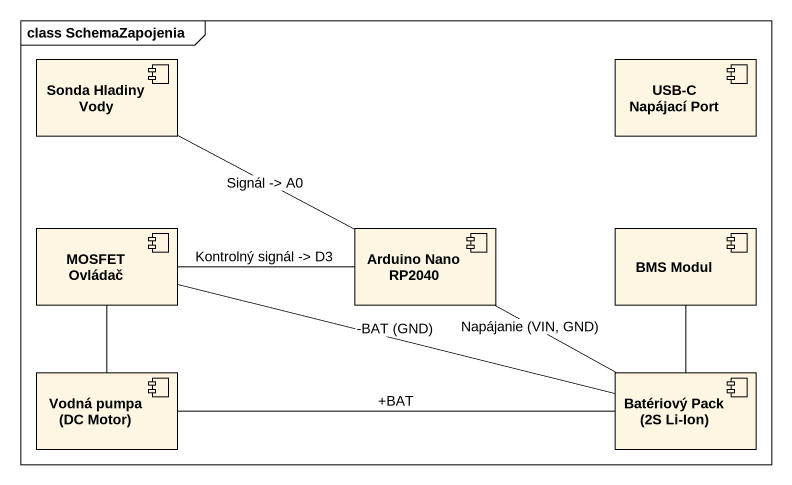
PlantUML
@startuml
mainframe class SchemaZapojenia
component "Sonda Hladiny Vody" as Sonda_Hladiny_Vody
component "USB-C Napájací Port" as USB_C_Napájací_Port
component "MOSFET Ovládač" as MOSFET_Ovládač
component "Arduino Nano RP2040" as Arduino_Nano_RP2040
component "BMS Modul" as BMS_Modul
component "Vodná pumpa (DC Motor)" as Vodná_pumpa_DC_Motor
component "Batériový Pack (2S Li-Ion)" as Batériový_Pack_2S_Li_Ion
Sonda_Hladiny_Vody -right- Arduino_Nano_RP2040 : Signál -> A0
MOSFET_Ovládač -right- Batériový_Pack_2S_Li_Ion : -BAT (GND)
Arduino_Nano_RP2040 -left- MOSFET_Ovládač : Kontrolný signál -> D3
BMS_Modul -- Batériový_Pack_2S_Li_Ion
Vodná_pumpa_DC_Motor -up- MOSFET_Ovládač
Batériový_Pack_2S_Li_Ion -left- Arduino_Nano_RP2040 : Napájanie (VIN, GND)
Batériový_Pack_2S_Li_Ion -left- Vodná_pumpa_DC_Motor : +BAT
@enduml
